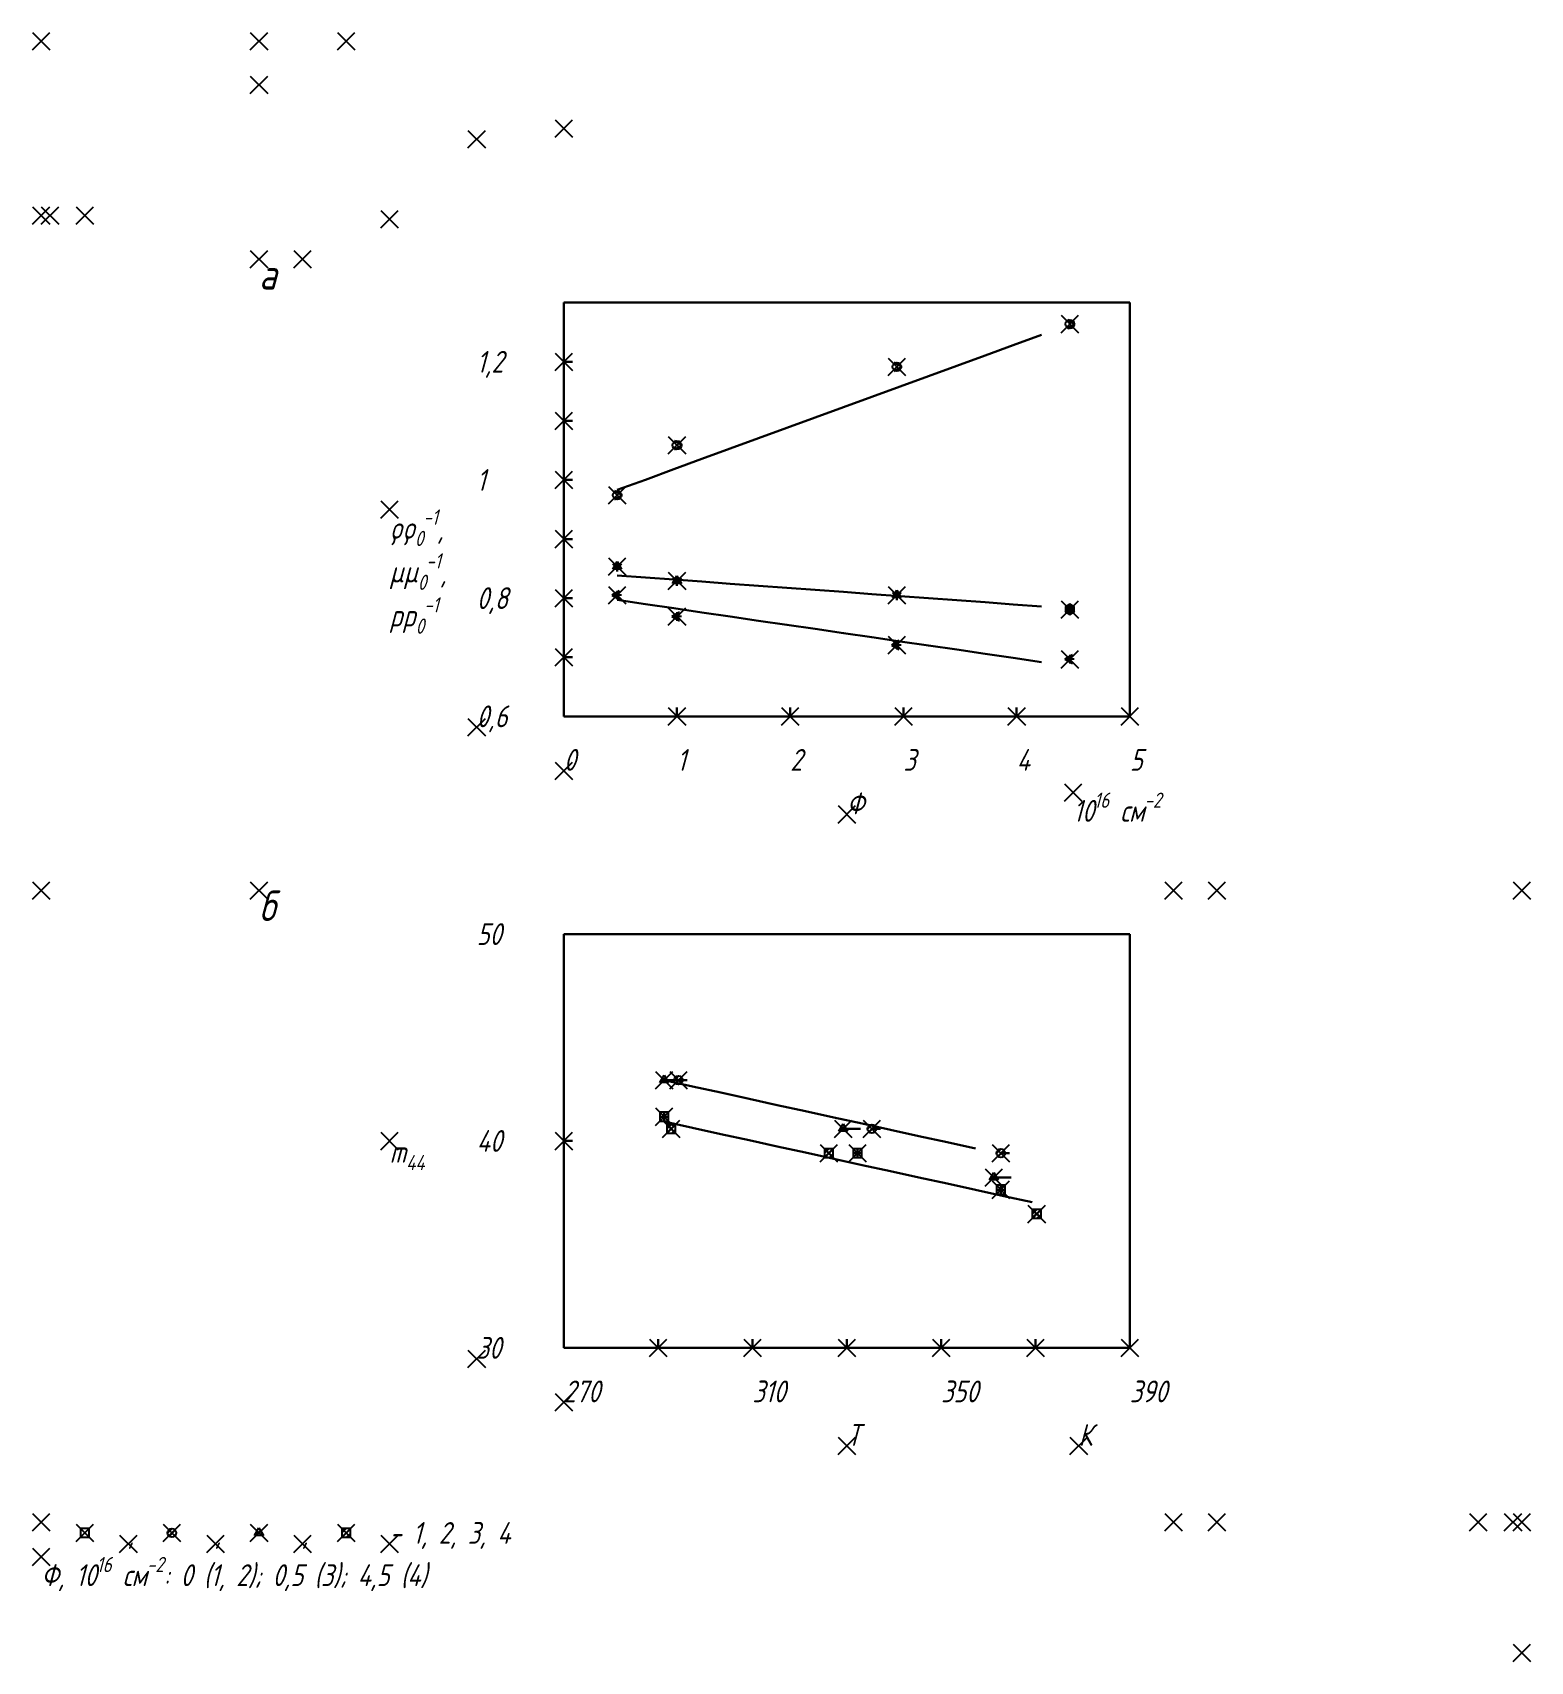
# Model space of a CAD drawing. Header units: inches. Extents: x -36 to 136, y -86 to 101.
import ezdxf

# ---------------------------------------------------------------- set-up
doc = ezdxf.new("R2010")
doc.units = ezdxf.units.IN
doc.header["$MEASUREMENT"] = 0
doc.header["$PDMODE"] = 3
doc.header["$PDSIZE"] = -2
doc.layers.add('Layer2', color=2, linetype='Continuous', plot=False)
doc.layers.add('Layer4', color=4, linetype='Continuous', lineweight=30)
doc.layers.add('Layer6', color=7, linetype='Continuous', lineweight=35)
doc.styles.add('style1', font='gost.shx', dxfattribs={"oblique": 15, "height": 2.5})

msp = doc.modelspace()

# ---------------------------------------------------------------- hatches: boundary and pattern name
at = {"layer": 'Layer2'}
h = msp.add_hatch(dxfattribs=at)
h.set_pattern_fill('ANSI31', color=256, scale=3)
h.set_pattern_definition([(45, (-31.55334, -53.2647), (-0.265165, 0.265165), [])])
h.paths.add_polyline_path([(36.52, -18.69), (36.02, -19.55), (37.02, -19.55)])
h = msp.add_hatch(dxfattribs=at)
h.set_pattern_fill('ANSI31', color=256, scale=3)
h.set_pattern_definition([(45, (-9.5463, -70.7647), (-0.265165, 0.265165), [])])
h.paths.add_polyline_path([(37.66, -19.26, 1), (38.66, -19.26, 1)])
h = msp.add_hatch(dxfattribs=at)
h.set_pattern_fill('ANSI31', color=256, scale=3)
h.set_pattern_definition([(45, (-10.9837, -58.85293), (-0.265165, 0.265165), [])])
h.paths.add_polyline_path([(57.09, -24.28), (56.59, -25.14), (57.59, -25.14)])
h = msp.add_hatch(dxfattribs=at)
h.set_pattern_fill('ANSI31', color=256, scale=3)
h.set_pattern_definition([(45, (-11.15225, -67.01962), (-0.265165, 0.265165), [])])
h.paths.add_polyline_path([(37.84, -24.35), (36.84, -24.35), (36.84, -25.35), (37.84, -25.35)])
h = msp.add_hatch(dxfattribs=at)
h.set_pattern_fill('ANSI31', color=256, scale=3)
h.set_pattern_definition([(45, (12.6689, -76.35293), (-0.265165, 0.265165), [])])
h.paths.add_polyline_path([(59.88, -24.85, 1), (60.88, -24.85, 1)])
h = msp.add_hatch(dxfattribs=at)
h.set_pattern_fill('ANSI31', color=256, scale=3)
h.set_pattern_definition([(45, (6.94902, -69.81376), (-0.265165, 0.265165), [])])
h.paths.add_polyline_path([(55.94, -27.15), (54.94, -27.15), (54.94, -28.15), (55.94, -28.15)])
h = msp.add_hatch(dxfattribs=at)
h.set_pattern_fill('ANSI31', color=256, scale=3)
h.set_pattern_definition([(45, (27.479, -79.14707), (-0.265165, 0.265165), [])])
h.paths.add_polyline_path([(74.69, -27.65, 1), (75.69, -27.65, 1)])
h = msp.add_hatch(dxfattribs=at)
h.set_pattern_fill('ANSI31', color=256, scale=3)
h.set_pattern_definition([(45, (6.2948, -64.44116), (-0.265165, 0.265165), [])])
h.paths.add_polyline_path([(74.37, -29.86), (73.87, -30.73), (74.87, -30.73)])
h = msp.add_hatch(dxfattribs=at)
h.set_pattern_fill('ANSI31', color=256, scale=3)
h.set_pattern_definition([(45, (30.8098, -76.79906), (-0.265165, 0.265165), [])])
h.paths.add_polyline_path([(79.8, -34.13), (78.8, -34.13), (78.8, -35.13), (79.8, -35.13)])
h = msp.add_hatch(dxfattribs=at)
h.set_pattern_fill('ANSI31', color=256, scale=3)
h.set_pattern_definition([(45, (-67.71087, -122.75), (-0.265165, 0.265165), [])])
h.paths.add_polyline_path([(-20.5, -71.25, 1), (-19.5, -71.25, 1)])
h = msp.add_hatch(dxfattribs=at)
h.set_pattern_fill('ANSI31', color=256, scale=3)
h.set_pattern_definition([(45, (-78.0723, -105.25), (-0.265165, 0.265165), [])])
h.paths.add_polyline_path([(-10, -70.67), (-10.5, -71.54), (-9.5, -71.54)])
h = msp.add_hatch(dxfattribs=at)
h.set_pattern_fill('ANSI31', color=256, scale=3)
h.set_pattern_definition([(45, (-48.494, -113.4167), (-0.265165, 0.265165), [])])
h.paths.add_polyline_path([(0.5, -70.75), (-0.5, -70.75), (-0.5, -71.75), (0.5, -71.75)])

# ---------------------------------------------------------------- linework, layer by layer
for p, q in [((30.62, 39.41), (31.12, 40.28)), ((31.62, 39.41), (30.62, 39.41)), ((31.12, 40.28), (31.62, 39.41)), ((37.5, 37.77), (38, 38.64)), ((38.5, 37.77), (37.5, 37.77)), ((38, 38.64), (38.5, 37.77)), ((31.62, 36.42), (30.62, 36.42)), ((31.12, 36.92), (31.12, 35.92)), ((62.74, 36.13), (63.24, 37)), ((63.74, 36.13), (62.74, 36.13)), ((63.24, 37), (63.74, 36.13)), ((38.5, 33.97), (37.5, 33.97)), ((38, 34.47), (38, 33.47)), ((82.62, 34.5), (83.12, 35.36)), ((83.62, 34.5), (82.62, 34.5)), ((83.12, 35.36), (83.62, 34.5)), ((63.74, 30.69), (62.74, 30.69)), ((63.24, 31.19), (63.24, 30.19)), ((83.62, 29.05), (82.62, 29.05)), ((83.12, 29.55), (83.12, 28.55)), ((36.02, -19.55), (36.52, -18.69)), ((36.52, -18.69), (37.02, -19.55)), ((37.02, -19.55), (36.02, -19.55)), ((37.02, -22.96), (36.02, -22.96)), ((36.02, -22.96), (36.02, -23.96)), ((36.02, -23.96), (37.02, -23.96)), ((37.02, -23.96), (37.02, -22.96)), ((56.59, -25.14), (57.09, -24.28)), ((57.09, -24.28), (57.59, -25.14)), ((37.84, -24.35), (36.84, -24.35)), ((36.84, -24.35), (36.84, -25.35)), ((36.84, -25.35), (37.84, -25.35)), ((37.84, -25.35), (37.84, -24.35)), ((57.59, -25.14), (56.59, -25.14)), ((55.94, -27.15), (54.94, -27.15)), ((54.94, -27.15), (54.94, -28.15)), ((55.94, -28.15), (55.94, -27.15)), ((59.23, -27.15), (58.23, -27.15)), ((58.23, -27.15), (58.23, -28.15)), ((59.23, -28.15), (59.23, -27.15)), ((54.94, -28.15), (55.94, -28.15)), ((58.23, -28.15), (59.23, -28.15)), ((73.87, -30.73), (74.37, -29.86)), ((74.37, -29.86), (74.87, -30.73)), ((74.87, -30.73), (73.87, -30.73)), ((75.69, -31.34), (74.69, -31.34)), ((74.69, -31.34), (74.69, -32.34)), ((75.69, -32.34), (75.69, -31.34)), ((74.69, -32.34), (75.69, -32.34)), ((79.8, -34.13), (78.8, -34.13)), ((78.8, -34.13), (78.8, -35.13)), ((78.8, -35.13), (79.8, -35.13)), ((79.8, -35.13), (79.8, -34.13)), ((-29.5, -70.75), (-30.5, -70.75)), ((-30.5, -70.75), (-30.5, -71.75)), ((-29.5, -71.75), (-29.5, -70.75)), ((-10.5, -71.54), (-10, -70.67)), ((-10, -70.67), (-9.5, -71.54)), ((0.5, -70.75), (-0.5, -70.75)), ((-0.5, -70.75), (-0.5, -71.75)), ((0.5, -71.75), (0.5, -70.75)), ((-30.5, -71.75), (-29.5, -71.75)), ((-9.5, -71.54), (-10.5, -71.54)), ((-0.5, -71.75), (0.5, -71.75))]:
    msp.add_line(p, q, dxfattribs=at)
msp.add_lwpolyline([(83.12, 35.36), (82.62, 35.07), (82.62, 34.5), (83.12, 34.21), (83.62, 34.5), (83.62, 35.07)], close=True, dxfattribs=at)
for centre in [(83.12, 67.54), (63.24, 62.63), (38, 53.62), (31.12, 47.89), (38.16, -19.26), (60.38, -24.85), (75.19, -27.65), (-20, -71.25)]:
    msp.add_circle(centre, 0.5, dxfattribs=at)
for p in [(-35, 100), (-10, 100), (0, 100), (-10, 95), (25, 90), (15, 88.75), (-35, 80), (-34, 80), (-30, 80), (5, 79.58), (-10, 75), (-5, 75), (83.12, 67.54), (25, 63.21), (63.24, 62.63), (25, 56.43), (38, 53.62), (25, 49.64), (31.12, 47.89), (5, 46.25), (25, 42.86), (31.12, 39.7), (31.12, 36.42), (38, 38.06), (63.24, 36.42), (25, 36.07), (83.12, 34.78), (38, 33.97), (25, 29.29), (63.24, 30.69), (83.12, 29.05), (38, 22.5), (51, 22.5), (64, 22.5), (77, 22.5), (90, 22.5), (15, 21.25), (25, 16.25), (83.5, 13.75), (57.5, 11.25), (-35, 2.5), (-10, 2.5), (95, 2.5), (100, 2.5), (135, 2.5), (36.52, -19.26), (38.16, -19.26), (36.52, -23.46), (37.34, -24.85), (57.09, -24.85), (60.38, -24.85), (5, -26.25), (25, -26.25), (55.44, -27.65), (58.73, -27.65), (75.19, -27.65), (74.37, -30.44), (75.19, -31.84), (79.3, -34.63), (15, -51.25), (35.83, -50), (46.67, -50), (57.5, -50), (68.33, -50), (79.17, -50), (90, -50), (25, -56.25), (57.5, -61.25), (84.12, -61.25), (-35, -70), (95, -70), (100, -70), (130, -70), (134, -70), (135, -70), (-30, -71.25), (-20, -71.25), (-10, -71.25), (0, -71.25), (-25, -72.5), (-15, -72.5), (-5, -72.5), (5, -72.5), (-35, -74), (135, -85)]:
    msp.add_point(p, dxfattribs=at)
at = {"layer": 'Layer4'}
for p, q in [((25, 22.5), (25, 70)), ((25, 70), (90, 70)), ((90, 22.5), (90, 70)), ((82.83, 68.04), (83.7, 67.54)), ((83.7, 67.54), (82.83, 67.04)), ((25, 63.21), (26, 63.21)), ((62.95, 63.13), (63.81, 62.63)), ((63.81, 62.63), (62.95, 62.13)), ((25, 56.43), (26, 56.43)), ((37.71, 54.12), (38.58, 53.62)), ((38.58, 53.62), (37.71, 53.12)), ((25, 49.64), (26, 49.64)), ((30.83, 48.39), (31.69, 47.89)), ((31.69, 47.89), (30.83, 47.39)), ((25, 42.86), (26, 42.86)), ((30.62, 39.99), (31.62, 39.41)), ((31.62, 39.99), (30.62, 39.41)), ((31.12, 39.12), (31.12, 40.28)), ((37.5, 38.35), (38.5, 37.77)), ((38.5, 38.35), (37.5, 37.77)), ((38, 37.48), (38, 38.64)), ((25, 36.07), (26, 36.07)), ((30.54, 36.42), (31.41, 36.92)), ((31.41, 35.92), (30.54, 36.42)), ((62.74, 36.71), (63.74, 36.13)), ((63.74, 36.71), (62.74, 36.13)), ((63.24, 35.85), (63.24, 37)), ((37.42, 33.97), (38.29, 34.47)), ((38.29, 33.47), (37.42, 33.97)), ((82.62, 35.07), (83.62, 34.5)), ((83.62, 35.07), (82.62, 34.5)), ((83.12, 34.21), (83.12, 35.36)), ((62.66, 30.69), (63.52, 31.19)), ((63.52, 30.19), (62.66, 30.69)), ((25, 29.29), (26, 29.29)), ((82.54, 29.05), (83.41, 29.55)), ((83.41, 28.55), (82.54, 29.05)), ((25, 22.5), (90, 22.5)), ((38, 22.5), (38, 23.5)), ((51, 22.5), (51, 23.5)), ((64, 22.5), (64, 23.5)), ((77, 22.5), (77, 23.5)), ((25, -50), (25, -2.5)), ((25, -2.5), (90, -2.5)), ((90, -50), (90, -2.5)), ((36.52, -19.26), (38.52, -19.26)), ((38.16, -19.26), (39.16, -19.26)), ((37.02, -23.46), (36.02, -23.46)), ((36.52, -22.96), (36.52, -23.96)), ((36.84, -25.35), (37.84, -24.35)), ((36.84, -24.35), (37.84, -25.35)), ((57.09, -24.85), (59.09, -24.85)), ((60.38, -24.85), (61.38, -24.85)), ((25, -26.25), (26, -26.25)), ((54.94, -28.15), (55.94, -27.15)), ((54.94, -27.15), (55.94, -28.15)), ((59.23, -27.65), (58.23, -27.65)), ((58.73, -27.15), (58.73, -28.15)), ((75.19, -27.65), (76.19, -27.65)), ((74.37, -30.44), (76.37, -30.44)), ((75.19, -31.34), (75.19, -32.34)), ((75.69, -31.84), (74.69, -31.84)), ((78.8, -35.13), (79.8, -34.13)), ((78.8, -34.13), (79.8, -35.13)), ((25, -50), (90, -50)), ((35.83, -50), (35.83, -49)), ((46.67, -50), (46.67, -49)), ((57.5, -50), (57.5, -49)), ((68.33, -50), (68.33, -49)), ((79.17, -50), (79.17, -49))]:
    msp.add_line(p, q, dxfattribs=at)
for points in [[(31.12, 48.49), (34.37, 49.67), (37.62, 50.86), (40.87, 52.05), (44.12, 53.24), (47.37, 54.42), (50.62, 55.61), (53.87, 56.8), (57.12, 57.99), (60.37, 59.17), (63.62, 60.36), (66.87, 61.55), (70.12, 62.74), (73.37, 63.92), (76.62, 65.11), (79.87, 66.3)], [(31.12, 38.68), (34.37, 38.44), (37.62, 38.2), (40.87, 37.97), (44.12, 37.73), (47.37, 37.49), (50.62, 37.25), (53.87, 37.02), (57.12, 36.78), (60.37, 36.54), (63.62, 36.3), (66.87, 36.07), (70.12, 35.83), (73.37, 35.59), (76.62, 35.35), (79.87, 35.12)], [(31.12, 35.86), (34.37, 35.38), (37.62, 34.91), (40.87, 34.43), (44.12, 33.96), (47.37, 33.48), (50.62, 33.01), (53.87, 32.53), (57.12, 32.06), (60.37, 31.58), (63.62, 31.11), (66.87, 30.63), (70.12, 30.16), (73.37, 29.68), (76.62, 29.21), (79.87, 28.73)], [(36.52, -19.28), (39.77, -19.99), (43.02, -20.7), (46.27, -21.41), (49.52, -22.13), (52.77, -22.84), (56.02, -23.55), (59.27, -24.26), (62.52, -24.98), (65.77, -25.69), (69.02, -26.4), (72.27, -27.11)], [(36.52, -24.03), (39.77, -24.74), (43.02, -25.45), (46.27, -26.16), (49.52, -26.88), (52.77, -27.59), (56.02, -28.3), (59.27, -29.01), (62.52, -29.73), (65.77, -30.44), (69.02, -31.15), (72.27, -31.86), (75.52, -32.58), (78.77, -33.29)]]:
    msp.add_lwpolyline(points, dxfattribs=at)

# ---------------------------------------------------------------- texts
at = {"layer": 'Layer2', "style": 'style1', "oblique": 15}
for s, p in [('- 1, 2, 3, 4', (5, -72.5)), (',', (-25, -72.5)), (',', (-15, -72.5)), (',', (-5, -72.5))]:
    msp.add_text(s, height=2.5, dxfattribs=at).set_placement(p)
at = {"layer": 'Layer2', "insert": (-35, -74), "char_height": 2.5, "attachment_point": 1, "style": 'style1'}
msp.add_mtext_dynamic_manual_height_columns('\\A1;Ф, 10{\\H0.7x;\\S16^ ;} см{\\H0.7x;\\S-2^ ;}: 0 (1, 2); 0,5 (3); 4,5 (4)', width=160.5806, gutter_width=12.5, heights=[0], dxfattribs=at)
at = {"layer": 'Layer6', "style": 'style1', "oblique": 15}
for s, p in [('1,2', (15, 61.96)), ('1', (15, 48.39)), ('0,8', (15, 34.82)), ('0,6', (15, 21.25)), ('0', (25, 16.25)), ('1', (38, 16.25)), ('2', (51, 16.25)), ('3', (64, 16.25)), ('4', (77, 16.25)), ('5', (90, 16.25)), ('50', (15, -3.75)), ('40', (15, -27.5)), ('30', (15, -51.25)), ('270', (25, -56.25)), ('310', (46.67, -56.25)), ('350', (68.33, -56.25)), ('390', (90, -56.25)), ('К', (84.12, -61.25))]:
    msp.add_text(s, height=2.5, dxfattribs=at).set_placement(p)
at = {"layer": 'Layer6', "attachment_point": 1, "style": 'style1'}
for s, width, insert, char_height in [('а', 15, (-10, 75), 3.5), ('\\A1;ρρ{\\H0.7x;\\S^ 0;\\S-1^ ;}, μμ{\\H0.7x;\\S^ 0;\\S-1^ ;}, pp{\\H0.7x;\\S^ 0;\\S-1^ ;}', 10, (5, 46.25), 2.5), ('\\A1;Ф', 10.3555, (57.5, 13.75), 2.5), ('\\A1;10{\\H0.7x;\\S16^ ;} см{\\H0.7x;\\S-2^ ;}', 20.9476, (83.5, 13.75), 2.5), ('б', 15, (-10, 2.5), 3.5), ('\\A1;m{\\H0.7x;\\S^ 44;}', 10, (5, -26.25), 2.5), ('\\A1;T', 10.3555, (57.5, -58.75), 2.5)]:
    msp.add_mtext_dynamic_manual_height_columns(s, width=width, gutter_width=12.5, heights=[0], dxfattribs=dict(at, insert=insert, char_height=char_height))

doc.saveas('drawing.dxf')
